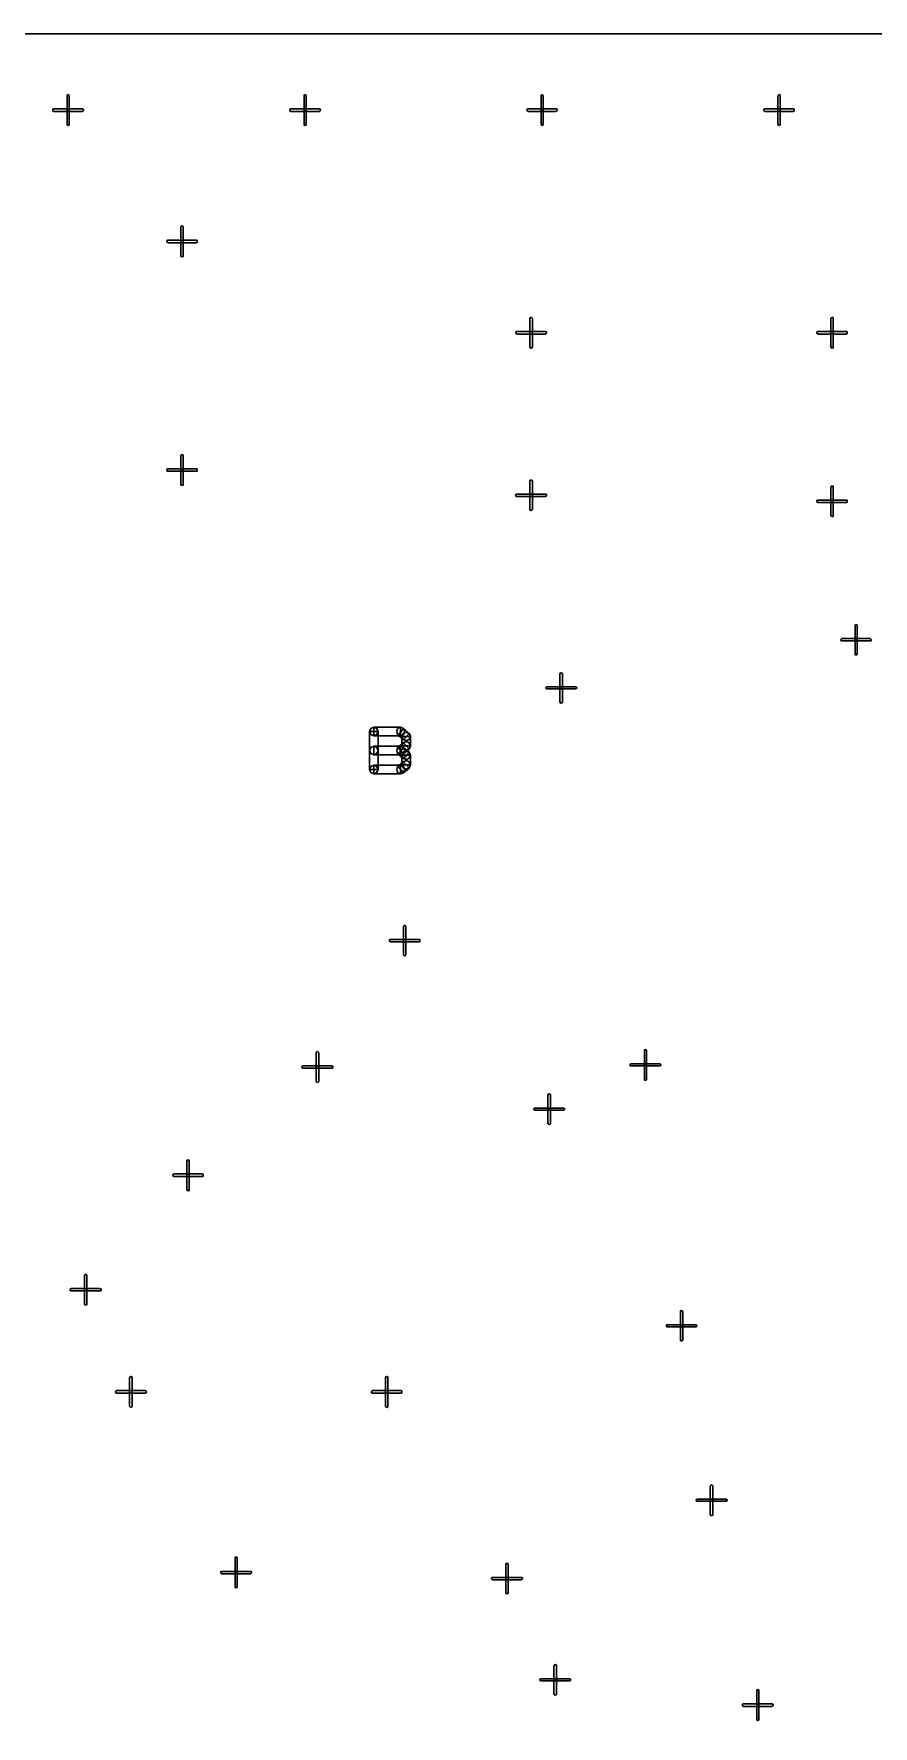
# Model space of a CAD drawing. Header units: millimetres. Extents: x 0 to 1189, y 35 to 806.
# Drawn here: x 728.6 to 777.3, y 510.5 to 608.7 of the extents above; entities that cross this region are included whole.
import ezdxf

# ---------------------------------------------------------------- set-up
doc = ezdxf.new("R2010")
doc.units = ezdxf.units.MM
doc.layers.add('Pen 1', color=7, linetype='Continuous')

msp = doc.modelspace()

# ---------------------------------------------------------------- linework, layer by layer
at = {"layer": 'Pen 1', "color": 7, "lineweight": 30}
for points in [[(623.325, 608.725), (623.325, 449.2), (832.35, 449.2), (832.35, 608.725), (623.325, 608.725)], [(730.525, 605.125), (730.525, 605.175), (730.575, 605.2), (730.625, 605.175), (730.65, 605.125), (730.65, 603.475), (730.625, 603.425), (730.575, 603.4), (730.525, 603.425), (730.525, 603.475), (730.525, 605.125)], [(730.525, 605.125), (730.525, 605.175), (730.575, 605.2), (730.625, 605.175), (730.65, 605.125), (730.65, 603.475), (730.625, 603.425), (730.575, 603.4), (730.525, 603.425), (730.525, 603.475), (730.525, 605.125)], [(744.275, 605.125), (744.275, 605.175), (744.325, 605.2), (744.375, 605.175), (744.4, 605.125), (744.4, 603.475), (744.375, 603.425), (744.325, 603.4), (744.275, 603.425), (744.275, 603.475), (744.275, 605.125)], [(744.275, 605.125), (744.275, 605.175), (744.325, 605.2), (744.375, 605.175), (744.4, 605.125), (744.4, 603.475), (744.375, 603.425), (744.325, 603.4), (744.275, 603.425), (744.275, 603.475), (744.275, 605.125)], [(758.025, 605.125), (758.05, 605.175), (758.075, 605.2), (758.125, 605.175), (758.15, 605.125), (758.15, 603.475), (758.125, 603.425), (758.075, 603.4), (758.05, 603.425), (758.025, 603.475), (758.025, 605.125)], [(758.025, 605.125), (758.05, 605.175), (758.075, 605.2), (758.125, 605.175), (758.15, 605.125), (758.15, 603.475), (758.125, 603.425), (758.075, 603.4), (758.05, 603.425), (758.025, 603.475), (758.025, 605.125)], [(771.775, 605.125), (771.8, 605.175), (771.85, 605.2), (771.9, 605.175), (771.9, 605.125), (771.9, 603.475), (771.9, 603.425), (771.85, 603.4), (771.8, 603.425), (771.775, 603.475), (771.775, 605.125)], [(771.775, 605.125), (771.8, 605.175), (771.85, 605.2), (771.9, 605.175), (771.9, 605.125), (771.9, 603.475), (771.9, 603.425), (771.85, 603.4), (771.8, 603.425), (771.775, 603.475), (771.775, 605.125)], [(729.75, 604.225), (729.7, 604.25), (729.7, 604.3), (729.7, 604.35), (729.75, 604.375), (731.4, 604.375), (731.45, 604.35), (731.475, 604.3), (731.45, 604.25), (731.4, 604.225), (729.75, 604.225)], [(729.75, 604.225), (729.7, 604.25), (729.7, 604.3), (729.7, 604.35), (729.75, 604.375), (731.4, 604.375), (731.45, 604.35), (731.475, 604.3), (731.45, 604.25), (731.4, 604.225), (729.75, 604.225)], [(743.5, 604.225), (743.45, 604.25), (743.45, 604.3), (743.45, 604.35), (743.5, 604.375), (745.15, 604.375), (745.2, 604.35), (745.225, 604.3), (745.2, 604.25), (745.15, 604.225), (743.5, 604.225)], [(743.5, 604.225), (743.45, 604.25), (743.45, 604.3), (743.45, 604.35), (743.5, 604.375), (745.15, 604.375), (745.2, 604.35), (745.225, 604.3), (745.2, 604.25), (745.15, 604.225), (743.5, 604.225)], [(757.25, 604.225), (757.225, 604.25), (757.2, 604.3), (757.225, 604.35), (757.25, 604.375), (758.9, 604.375), (758.95, 604.35), (758.975, 604.3), (758.95, 604.25), (758.9, 604.225), (757.25, 604.225)], [(757.25, 604.225), (757.225, 604.25), (757.2, 604.3), (757.225, 604.35), (757.25, 604.375), (758.9, 604.375), (758.95, 604.35), (758.975, 604.3), (758.95, 604.25), (758.9, 604.225), (757.25, 604.225)], [(771.025, 604.225), (770.975, 604.25), (770.95, 604.3), (770.975, 604.35), (771.025, 604.375), (772.675, 604.375), (772.725, 604.35), (772.725, 604.3), (772.725, 604.25), (772.675, 604.225), (771.025, 604.225)], [(771.025, 604.225), (770.975, 604.25), (770.95, 604.3), (770.975, 604.35), (771.025, 604.375), (772.675, 604.375), (772.725, 604.35), (772.725, 604.3), (772.725, 604.25), (772.675, 604.225), (771.025, 604.225)], [(737.125, 597.5), (737.15, 597.55), (737.2, 597.575), (737.25, 597.55), (737.25, 597.5), (737.25, 595.85), (737.25, 595.8), (737.2, 595.775), (737.15, 595.8), (737.125, 595.85), (737.125, 597.5)], [(737.125, 597.5), (737.15, 597.55), (737.2, 597.575), (737.25, 597.55), (737.25, 597.5), (737.25, 595.85), (737.25, 595.8), (737.2, 595.775), (737.15, 595.8), (737.125, 595.85), (737.125, 597.5)], [(736.375, 596.6), (736.325, 596.625), (736.3, 596.675), (736.325, 596.725), (736.375, 596.75), (738.025, 596.75), (738.075, 596.725), (738.075, 596.675), (738.075, 596.625), (738.025, 596.6), (736.375, 596.6)], [(736.375, 596.6), (736.325, 596.625), (736.3, 596.675), (736.325, 596.725), (736.375, 596.75), (738.025, 596.75), (738.075, 596.725), (738.075, 596.675), (738.075, 596.625), (738.025, 596.6), (736.375, 596.6)], [(756.625, 591.3), (756.575, 591.325), (756.55, 591.375), (756.575, 591.425), (756.625, 591.45), (758.275, 591.45), (758.325, 591.425), (758.35, 591.375), (758.325, 591.325), (758.275, 591.3), (756.625, 591.3)], [(756.625, 591.3), (756.575, 591.325), (756.55, 591.375), (756.575, 591.425), (756.625, 591.45), (758.275, 591.45), (758.325, 591.425), (758.35, 591.375), (758.325, 591.325), (758.275, 591.3), (756.625, 591.3)], [(757.375, 592.2), (757.4, 592.25), (757.45, 592.275), (757.5, 592.25), (757.525, 592.2), (757.525, 590.55), (757.5, 590.5), (757.45, 590.475), (757.4, 590.5), (757.375, 590.55), (757.375, 592.2)], [(757.375, 592.2), (757.4, 592.25), (757.45, 592.275), (757.5, 592.25), (757.525, 592.2), (757.525, 590.55), (757.5, 590.5), (757.45, 590.475), (757.4, 590.5), (757.375, 590.55), (757.375, 592.2)], [(774.1, 591.3), (774.05, 591.325), (774.025, 591.375), (774.05, 591.425), (774.1, 591.45), (775.75, 591.45), (775.8, 591.425), (775.8, 591.375), (775.8, 591.325), (775.75, 591.3), (774.1, 591.3)], [(774.1, 591.3), (774.05, 591.325), (774.025, 591.375), (774.05, 591.425), (774.1, 591.45), (775.75, 591.45), (775.8, 591.425), (775.8, 591.375), (775.8, 591.325), (775.75, 591.3), (774.1, 591.3)], [(774.85, 592.2), (774.875, 592.25), (774.925, 592.275), (774.975, 592.25), (774.975, 592.2), (774.975, 590.55), (774.975, 590.5), (774.925, 590.475), (774.875, 590.5), (774.85, 590.55), (774.85, 592.2)], [(774.85, 592.2), (774.875, 592.25), (774.925, 592.275), (774.975, 592.25), (774.975, 592.2), (774.975, 590.55), (774.975, 590.5), (774.925, 590.475), (774.875, 590.5), (774.85, 590.55), (774.85, 592.2)], [(736.375, 583.35), (736.325, 583.35), (736.3, 583.4), (736.325, 583.45), (736.375, 583.475), (738.025, 583.475), (738.075, 583.45), (738.075, 583.4), (738.075, 583.35), (738.025, 583.35), (736.375, 583.35)], [(736.375, 583.35), (736.325, 583.35), (736.3, 583.4), (736.325, 583.45), (736.375, 583.475), (738.025, 583.475), (738.075, 583.45), (738.075, 583.4), (738.075, 583.35), (738.025, 583.35), (736.375, 583.35)], [(737.125, 584.225), (737.15, 584.275), (737.2, 584.3), (737.25, 584.275), (737.25, 584.225), (737.25, 582.575), (737.25, 582.525), (737.2, 582.525), (737.15, 582.525), (737.125, 582.575), (737.125, 584.225)], [(737.125, 584.225), (737.15, 584.275), (737.2, 584.3), (737.25, 584.275), (737.25, 584.225), (737.25, 582.575), (737.25, 582.525), (737.2, 582.525), (737.15, 582.525), (737.125, 582.575), (737.125, 584.225)], [(757.375, 582.775), (757.4, 582.825), (757.45, 582.825), (757.5, 582.825), (757.525, 582.775), (757.525, 581.125), (757.5, 581.075), (757.45, 581.05), (757.4, 581.075), (757.375, 581.125), (757.375, 582.775)], [(757.375, 582.775), (757.4, 582.825), (757.45, 582.825), (757.5, 582.825), (757.525, 582.775), (757.525, 581.125), (757.5, 581.075), (757.45, 581.05), (757.4, 581.075), (757.375, 581.125), (757.375, 582.775)], [(774.85, 582.425), (774.875, 582.475), (774.925, 582.475), (774.975, 582.475), (774.975, 582.425), (774.975, 580.775), (774.975, 580.725), (774.925, 580.7), (774.875, 580.725), (774.85, 580.775), (774.85, 582.425)], [(774.85, 582.425), (774.875, 582.475), (774.925, 582.475), (774.975, 582.475), (774.975, 582.425), (774.975, 580.775), (774.975, 580.725), (774.925, 580.7), (774.875, 580.725), (774.85, 580.775), (774.85, 582.425)], [(756.625, 581.875), (756.575, 581.9), (756.55, 581.95), (756.575, 582), (756.625, 582), (758.275, 582), (758.325, 582), (758.35, 581.95), (758.325, 581.9), (758.275, 581.875), (756.625, 581.875)], [(756.625, 581.875), (756.575, 581.9), (756.55, 581.95), (756.575, 582), (756.625, 582), (758.275, 582), (758.325, 582), (758.35, 581.95), (758.325, 581.9), (758.275, 581.875), (756.625, 581.875)], [(774.1, 581.525), (774.05, 581.55), (774.025, 581.6), (774.05, 581.65), (774.1, 581.65), (775.75, 581.65), (775.8, 581.65), (775.8, 581.6), (775.8, 581.55), (775.75, 581.525), (774.1, 581.525)], [(774.1, 581.525), (774.05, 581.55), (774.025, 581.6), (774.05, 581.65), (774.1, 581.65), (775.75, 581.65), (775.8, 581.65), (775.8, 581.6), (775.8, 581.55), (775.75, 581.525), (774.1, 581.525)], [(776.25, 574.375), (776.275, 574.425), (776.3, 574.45), (776.35, 574.425), (776.375, 574.375), (776.375, 572.725), (776.35, 572.675), (776.3, 572.675), (776.275, 572.675), (776.25, 572.725), (776.25, 574.375)], [(776.25, 574.375), (776.275, 574.425), (776.3, 574.45), (776.35, 574.425), (776.375, 574.375), (776.375, 572.725), (776.35, 572.675), (776.3, 572.675), (776.275, 572.675), (776.25, 572.725), (776.25, 574.375)], [(775.475, 573.5), (775.45, 573.5), (775.425, 573.55), (775.45, 573.6), (775.475, 573.625), (777.125, 573.625), (777.175, 573.6), (777.2, 573.55), (777.175, 573.5), (777.125, 573.5), (775.475, 573.5)], [(775.475, 573.5), (775.45, 573.5), (775.425, 573.55), (775.45, 573.6), (775.475, 573.625), (777.125, 573.625), (777.175, 573.6), (777.2, 573.55), (777.175, 573.5), (777.125, 573.5), (775.475, 573.5)], [(758.375, 570.7), (758.325, 570.725), (758.3, 570.775), (758.325, 570.8), (758.375, 570.825), (760.025, 570.825), (760.075, 570.8), (760.1, 570.775), (760.075, 570.725), (760.025, 570.7), (758.375, 570.7)], [(758.375, 570.7), (758.325, 570.725), (758.3, 570.775), (758.325, 570.8), (758.375, 570.825), (760.025, 570.825), (760.075, 570.8), (760.1, 570.775), (760.075, 570.725), (760.025, 570.7), (758.375, 570.7)], [(759.125, 571.6), (759.15, 571.625), (759.2, 571.65), (759.25, 571.625), (759.275, 571.6), (759.275, 569.95), (759.25, 569.9), (759.2, 569.875), (759.15, 569.9), (759.125, 569.95), (759.125, 571.6)], [(759.125, 571.6), (759.15, 571.625), (759.2, 571.65), (759.25, 571.625), (759.275, 571.6), (759.275, 569.95), (759.25, 569.9), (759.2, 569.875), (759.15, 569.9), (759.125, 569.95), (759.125, 571.6)], [(748.575, 568.225), (748.5, 568.05), (748.325, 567.975), (748.15, 568.05), (748.075, 568.225), (748.15, 568.4), (748.325, 568.475), (748.5, 568.4), (748.575, 568.225)], [(748.325, 565.775), (748.15, 565.85), (748.075, 566.025), (748.075, 568.225), (748.15, 568.4), (748.325, 568.475), (749.875, 568.475), (750.05, 568.4), (750.375, 568.125), (750.45, 567.975), (750.45, 567.95), (750.45, 567.4), (750.375, 567.225), (750.375, 567.2), (750.275, 567.125), (750.375, 567.025), (750.45, 566.875), (750.45, 566.85), (750.45, 566.3), (750.375, 566.125), (750.375, 566.1), (750.05, 565.825), (749.875, 565.775), (748.325, 565.775)], [(748.575, 566.025), (748.075, 566.025), (748.075, 568.225), (748.575, 568.225), (748.575, 566.025)], [(748.325, 567.975), (748.325, 568.475), (749.875, 568.475), (749.875, 567.975), (748.325, 567.975)], [(748.575, 567.375), (749.8, 567.375), (749.95, 567.5), (749.95, 567.825), (749.8, 567.975), (748.575, 567.975), (748.575, 567.375)], [(750.125, 568.225), (750.05, 568.05), (749.875, 567.975), (749.7, 568.05), (749.65, 568.225), (749.7, 568.4), (749.875, 568.475), (750.05, 568.4), (750.125, 568.225)], [(749.725, 568.025), (750.05, 568.4), (750.375, 568.125), (750.05, 567.75), (749.725, 568.025)], [(750.45, 567.95), (750.375, 567.775), (750.2, 567.7), (750.025, 567.775), (749.95, 567.95), (750.025, 568.125), (750.2, 568.2), (750.375, 568.125), (750.45, 567.95)], [(749.95, 567.95), (750.45, 567.95), (750.45, 567.4), (749.95, 567.4), (749.95, 567.95)], [(748.575, 567.125), (748.5, 566.95), (748.325, 566.875), (748.15, 566.95), (748.075, 567.125), (748.15, 567.3), (748.325, 567.375), (748.5, 567.3), (748.575, 567.125)], [(748.325, 566.875), (748.325, 567.375), (749.875, 567.375), (749.875, 566.875), (748.325, 566.875)], [(748.575, 566.275), (749.8, 566.275), (749.95, 566.4), (749.95, 566.725), (749.8, 566.875), (748.575, 566.875), (748.575, 566.275)], [(750.125, 567.125), (750.05, 566.95), (749.875, 566.875), (749.7, 566.95), (749.65, 567.125), (749.7, 567.3), (749.875, 567.375), (750.05, 567.3), (750.125, 567.125)], [(750.125, 567.125), (750.05, 566.95), (749.875, 566.875), (749.7, 566.95), (749.65, 567.125), (749.7, 567.3), (749.875, 567.375), (750.05, 567.3), (750.125, 567.125)], [(750.05, 567.575), (750.375, 567.2), (750.05, 566.925), (749.725, 567.3), (750.05, 567.575)], [(749.725, 566.925), (750.05, 567.3), (750.375, 567.025), (750.05, 566.65), (749.725, 566.925)], [(750.45, 567.4), (750.375, 567.225), (750.2, 567.15), (750.025, 567.225), (749.95, 567.4), (750.025, 567.575), (750.2, 567.65), (750.375, 567.575), (750.45, 567.4)], [(750.45, 566.85), (750.375, 566.675), (750.2, 566.6), (750.025, 566.675), (749.95, 566.85), (750.025, 567.025), (750.2, 567.1), (750.375, 567.025), (750.45, 566.85)], [(749.95, 566.85), (750.45, 566.85), (750.45, 566.3), (749.95, 566.3), (749.95, 566.85)], [(748.575, 566.025), (748.5, 565.85), (748.325, 565.775), (748.15, 565.85), (748.075, 566.025), (748.15, 566.2), (748.325, 566.275), (748.5, 566.2), (748.575, 566.025)], [(748.575, 566.025), (748.5, 565.85), (748.325, 565.775), (748.15, 565.85), (748.075, 566.025), (748.15, 566.2), (748.325, 566.275), (748.5, 566.2), (748.575, 566.025)], [(749.875, 566.275), (749.875, 565.775), (748.325, 565.775), (748.325, 566.275), (749.875, 566.275)], [(750.125, 566.025), (750.05, 565.85), (749.875, 565.775), (749.7, 565.85), (749.65, 566.025), (749.7, 566.2), (749.875, 566.275), (750.05, 566.2), (750.125, 566.025)], [(750.05, 566.475), (750.375, 566.1), (750.05, 565.825), (749.725, 566.2), (750.05, 566.475)], [(750.45, 566.3), (750.375, 566.125), (750.2, 566.05), (750.025, 566.125), (749.95, 566.3), (750.025, 566.475), (750.2, 566.55), (750.375, 566.475), (750.45, 566.3)], [(750.05, 556.925), (750.075, 556.975), (750.125, 556.975), (750.15, 556.975), (750.175, 556.925), (750.175, 555.275), (750.15, 555.225), (750.125, 555.2), (750.075, 555.225), (750.05, 555.275), (750.05, 556.925)], [(750.05, 556.925), (750.075, 556.975), (750.125, 556.975), (750.15, 556.975), (750.175, 556.925), (750.175, 555.275), (750.15, 555.225), (750.125, 555.2), (750.075, 555.225), (750.05, 555.275), (750.05, 556.925)], [(749.3, 556.025), (749.25, 556.05), (749.225, 556.1), (749.25, 556.15), (749.3, 556.15), (750.95, 556.15), (751, 556.15), (751, 556.1), (751, 556.05), (750.95, 556.025), (749.3, 556.025)], [(749.3, 556.025), (749.25, 556.05), (749.225, 556.1), (749.25, 556.15), (749.3, 556.15), (750.95, 556.15), (751, 556.15), (751, 556.1), (751, 556.05), (750.95, 556.025), (749.3, 556.025)], [(744.975, 549.575), (745, 549.625), (745.05, 549.65), (745.1, 549.625), (745.125, 549.575), (745.125, 547.925), (745.1, 547.875), (745.05, 547.875), (745, 547.875), (744.975, 547.925), (744.975, 549.575)], [(744.975, 549.575), (745, 549.625), (745.05, 549.65), (745.1, 549.625), (745.125, 549.575), (745.125, 547.925), (745.1, 547.875), (745.05, 547.875), (745, 547.875), (744.975, 547.925), (744.975, 549.575)], [(764.025, 549.7), (764.025, 549.75), (764.075, 549.775), (764.125, 549.75), (764.15, 549.7), (764.15, 548.05), (764.125, 548), (764.075, 548), (764.025, 548), (764.025, 548.05), (764.025, 549.7)], [(764.025, 549.7), (764.025, 549.75), (764.075, 549.775), (764.125, 549.75), (764.15, 549.7), (764.15, 548.05), (764.125, 548), (764.075, 548), (764.025, 548), (764.025, 548.05), (764.025, 549.7)], [(744.225, 548.7), (744.175, 548.7), (744.15, 548.75), (744.175, 548.8), (744.225, 548.825), (745.875, 548.825), (745.925, 548.8), (745.95, 548.75), (745.925, 548.7), (745.875, 548.7), (744.225, 548.7)], [(744.225, 548.7), (744.175, 548.7), (744.15, 548.75), (744.175, 548.8), (744.225, 548.825), (745.875, 548.825), (745.925, 548.8), (745.95, 548.75), (745.925, 548.7), (745.875, 548.7), (744.225, 548.7)], [(763.25, 548.825), (763.2, 548.825), (763.2, 548.875), (763.2, 548.925), (763.25, 548.95), (764.9, 548.95), (764.95, 548.925), (764.975, 548.875), (764.95, 548.825), (764.9, 548.825), (763.25, 548.825)], [(763.25, 548.825), (763.2, 548.825), (763.2, 548.875), (763.2, 548.925), (763.25, 548.95), (764.9, 548.95), (764.95, 548.925), (764.975, 548.875), (764.95, 548.825), (764.9, 548.825), (763.25, 548.825)], [(758.425, 547.125), (758.45, 547.175), (758.5, 547.2), (758.55, 547.175), (758.575, 547.125), (758.575, 545.475), (758.55, 545.45), (758.5, 545.425), (758.45, 545.45), (758.425, 545.475), (758.425, 547.125)], [(758.425, 547.125), (758.45, 547.175), (758.5, 547.2), (758.55, 547.175), (758.575, 547.125), (758.575, 545.475), (758.55, 545.45), (758.5, 545.425), (758.45, 545.45), (758.425, 545.475), (758.425, 547.125)], [(757.675, 546.25), (757.625, 546.275), (757.6, 546.3), (757.625, 546.35), (757.675, 546.375), (759.325, 546.375), (759.375, 546.35), (759.4, 546.3), (759.375, 546.275), (759.325, 546.25), (757.675, 546.25)], [(757.675, 546.25), (757.625, 546.275), (757.6, 546.3), (757.625, 546.35), (757.675, 546.375), (759.325, 546.375), (759.375, 546.35), (759.4, 546.3), (759.375, 546.275), (759.325, 546.25), (757.675, 546.25)], [(737.475, 543.3), (737.5, 543.35), (737.55, 543.375), (737.6, 543.35), (737.6, 543.3), (737.6, 541.65), (737.6, 541.6), (737.55, 541.575), (737.5, 541.6), (737.475, 541.65), (737.475, 543.3)], [(737.475, 543.3), (737.5, 543.35), (737.55, 543.375), (737.6, 543.35), (737.6, 543.3), (737.6, 541.65), (737.6, 541.6), (737.55, 541.575), (737.5, 541.6), (737.475, 541.65), (737.475, 543.3)], [(736.725, 542.4), (736.675, 542.425), (736.65, 542.475), (736.675, 542.525), (736.725, 542.55), (738.375, 542.55), (738.425, 542.525), (738.425, 542.475), (738.425, 542.425), (738.375, 542.4), (736.725, 542.4)], [(736.725, 542.4), (736.675, 542.425), (736.65, 542.475), (736.675, 542.525), (736.725, 542.55), (738.375, 542.55), (738.425, 542.525), (738.425, 542.475), (738.425, 542.425), (738.375, 542.4), (736.725, 542.4)], [(731.525, 536.65), (731.55, 536.7), (731.6, 536.725), (731.65, 536.7), (731.675, 536.65), (731.675, 535), (731.65, 534.95), (731.6, 534.95), (731.55, 534.95), (731.525, 535), (731.525, 536.65)], [(731.525, 536.65), (731.55, 536.7), (731.6, 536.725), (731.65, 536.7), (731.675, 536.65), (731.675, 535), (731.65, 534.95), (731.6, 534.95), (731.55, 534.95), (731.525, 535), (731.525, 536.65)], [(730.775, 535.775), (730.725, 535.775), (730.7, 535.825), (730.725, 535.875), (730.775, 535.9), (732.425, 535.9), (732.475, 535.875), (732.5, 535.825), (732.475, 535.775), (732.425, 535.775), (730.775, 535.775)], [(730.775, 535.775), (730.725, 535.775), (730.7, 535.825), (730.725, 535.875), (730.775, 535.9), (732.425, 535.9), (732.475, 535.875), (732.5, 535.825), (732.475, 535.775), (732.425, 535.775), (730.775, 535.775)], [(766.125, 534.55), (766.125, 534.6), (766.175, 534.625), (766.225, 534.6), (766.25, 534.55), (766.25, 532.9), (766.225, 532.875), (766.175, 532.85), (766.125, 532.875), (766.125, 532.9), (766.125, 534.55)], [(766.125, 534.55), (766.125, 534.6), (766.175, 534.625), (766.225, 534.6), (766.25, 534.55), (766.25, 532.9), (766.225, 532.875), (766.175, 532.85), (766.125, 532.875), (766.125, 532.9), (766.125, 534.55)], [(765.35, 533.675), (765.3, 533.7), (765.3, 533.725), (765.3, 533.775), (765.35, 533.8), (767, 533.8), (767.05, 533.775), (767.075, 533.725), (767.05, 533.7), (767, 533.675), (765.35, 533.675)], [(765.35, 533.675), (765.3, 533.7), (765.3, 533.725), (765.3, 533.775), (765.35, 533.8), (767, 533.8), (767.05, 533.775), (767.075, 533.725), (767.05, 533.7), (767, 533.675), (765.35, 533.675)], [(734.15, 530.725), (734.175, 530.775), (734.225, 530.8), (734.275, 530.775), (734.3, 530.725), (734.3, 529.075), (734.275, 529.025), (734.225, 529), (734.175, 529.025), (734.15, 529.075), (734.15, 530.725)], [(734.15, 530.725), (734.175, 530.775), (734.225, 530.8), (734.275, 530.775), (734.3, 530.725), (734.3, 529.075), (734.275, 529.025), (734.225, 529), (734.175, 529.025), (734.15, 529.075), (734.15, 530.725)], [(749, 530.725), (749.025, 530.775), (749.075, 530.8), (749.125, 530.775), (749.125, 530.725), (749.125, 529.075), (749.125, 529.025), (749.075, 529), (749.025, 529.025), (749, 529.075), (749, 530.725)], [(749, 530.725), (749.025, 530.775), (749.075, 530.8), (749.125, 530.775), (749.125, 530.725), (749.125, 529.075), (749.125, 529.025), (749.075, 529), (749.025, 529.025), (749, 529.075), (749, 530.725)], [(733.4, 529.825), (733.35, 529.85), (733.325, 529.9), (733.35, 529.95), (733.4, 529.975), (735.05, 529.975), (735.1, 529.95), (735.125, 529.9), (735.1, 529.85), (735.05, 529.825), (733.4, 529.825)], [(733.4, 529.825), (733.35, 529.85), (733.325, 529.9), (733.35, 529.95), (733.4, 529.975), (735.05, 529.975), (735.1, 529.95), (735.125, 529.9), (735.1, 529.85), (735.05, 529.825), (733.4, 529.825)], [(748.25, 529.825), (748.2, 529.85), (748.175, 529.9), (748.2, 529.95), (748.25, 529.975), (749.9, 529.975), (749.95, 529.95), (749.95, 529.9), (749.95, 529.85), (749.9, 529.825), (748.25, 529.825)], [(748.25, 529.825), (748.2, 529.85), (748.175, 529.9), (748.2, 529.95), (748.25, 529.975), (749.9, 529.975), (749.95, 529.95), (749.95, 529.9), (749.95, 529.85), (749.9, 529.825), (748.25, 529.825)], [(767.1, 523.55), (767.05, 523.55), (767.025, 523.6), (767.05, 523.65), (767.1, 523.675), (768.75, 523.675), (768.8, 523.65), (768.825, 523.6), (768.8, 523.55), (768.75, 523.55), (767.1, 523.55)], [(767.1, 523.55), (767.05, 523.55), (767.025, 523.6), (767.05, 523.65), (767.1, 523.675), (768.75, 523.675), (768.8, 523.65), (768.825, 523.6), (768.8, 523.55), (768.75, 523.55), (767.1, 523.55)], [(767.85, 524.425), (767.875, 524.475), (767.925, 524.5), (767.975, 524.475), (768, 524.425), (768, 522.775), (767.975, 522.725), (767.925, 522.725), (767.875, 522.725), (767.85, 522.775), (767.85, 524.425)], [(767.85, 524.425), (767.875, 524.475), (767.925, 524.5), (767.975, 524.475), (768, 524.425), (768, 522.775), (767.975, 522.725), (767.925, 522.725), (767.875, 522.725), (767.85, 522.775), (767.85, 524.425)], [(740.275, 520.25), (740.275, 520.3), (740.325, 520.3), (740.375, 520.3), (740.4, 520.25), (740.4, 518.6), (740.375, 518.55), (740.325, 518.525), (740.275, 518.55), (740.275, 518.6), (740.275, 520.25)], [(740.275, 520.25), (740.275, 520.3), (740.325, 520.3), (740.375, 520.3), (740.4, 520.25), (740.4, 518.6), (740.375, 518.55), (740.325, 518.525), (740.275, 518.55), (740.275, 518.6), (740.275, 520.25)], [(755.975, 519.9), (756, 519.95), (756.05, 519.95), (756.1, 519.95), (756.125, 519.9), (756.125, 518.25), (756.1, 518.2), (756.05, 518.175), (756, 518.2), (755.975, 518.25), (755.975, 519.9)], [(755.975, 519.9), (756, 519.95), (756.05, 519.95), (756.1, 519.95), (756.125, 519.9), (756.125, 518.25), (756.1, 518.2), (756.05, 518.175), (756, 518.2), (755.975, 518.25), (755.975, 519.9)], [(739.5, 519.35), (739.45, 519.375), (739.45, 519.425), (739.45, 519.475), (739.5, 519.475), (741.15, 519.475), (741.2, 519.475), (741.225, 519.425), (741.2, 519.375), (741.15, 519.35), (739.5, 519.35)], [(739.5, 519.35), (739.45, 519.375), (739.45, 519.425), (739.45, 519.475), (739.5, 519.475), (741.15, 519.475), (741.2, 519.475), (741.225, 519.425), (741.2, 519.375), (741.15, 519.35), (739.5, 519.35)], [(755.225, 519), (755.175, 519.025), (755.15, 519.075), (755.175, 519.125), (755.225, 519.125), (756.875, 519.125), (756.925, 519.125), (756.95, 519.075), (756.925, 519.025), (756.875, 519), (755.225, 519)], [(755.225, 519), (755.175, 519.025), (755.15, 519.075), (755.175, 519.125), (755.225, 519.125), (756.875, 519.125), (756.925, 519.125), (756.95, 519.075), (756.925, 519.025), (756.875, 519), (755.225, 519)], [(758.775, 514.025), (758.8, 514.05), (758.85, 514.075), (758.9, 514.05), (758.925, 514.025), (758.925, 512.35), (758.9, 512.325), (758.85, 512.3), (758.8, 512.325), (758.775, 512.35), (758.775, 514.025)], [(758.775, 514.025), (758.8, 514.05), (758.85, 514.075), (758.9, 514.05), (758.925, 514.025), (758.925, 512.35), (758.9, 512.325), (758.85, 512.3), (758.8, 512.325), (758.775, 512.35), (758.775, 514.025)], [(758.025, 513.125), (757.975, 513.15), (757.95, 513.175), (757.975, 513.225), (758.025, 513.25), (759.675, 513.25), (759.725, 513.225), (759.75, 513.175), (759.725, 513.15), (759.675, 513.125), (758.025, 513.125)], [(758.025, 513.125), (757.975, 513.15), (757.95, 513.175), (757.975, 513.225), (758.025, 513.25), (759.675, 513.25), (759.725, 513.225), (759.75, 513.175), (759.725, 513.15), (759.675, 513.125), (758.025, 513.125)], [(769.775, 511.65), (769.725, 511.675), (769.725, 511.725), (769.725, 511.775), (769.775, 511.8), (771.425, 511.8), (771.475, 511.775), (771.5, 511.725), (771.475, 511.675), (771.425, 511.65), (769.775, 511.65)], [(769.775, 511.65), (769.725, 511.675), (769.725, 511.725), (769.725, 511.775), (769.775, 511.8), (771.425, 511.8), (771.475, 511.775), (771.5, 511.725), (771.475, 511.675), (771.425, 511.65), (769.775, 511.65)], [(770.55, 512.55), (770.55, 512.6), (770.6, 512.625), (770.65, 512.6), (770.675, 512.55), (770.675, 510.9), (770.65, 510.85), (770.6, 510.825), (770.55, 510.85), (770.55, 510.9), (770.55, 512.55)], [(770.55, 512.55), (770.55, 512.6), (770.6, 512.625), (770.65, 512.6), (770.675, 512.55), (770.675, 510.9), (770.65, 510.85), (770.6, 510.825), (770.55, 510.85), (770.55, 510.9), (770.55, 512.55)]]:
    msp.add_lwpolyline(points, dxfattribs=at)

doc.saveas('drawing.dxf')
